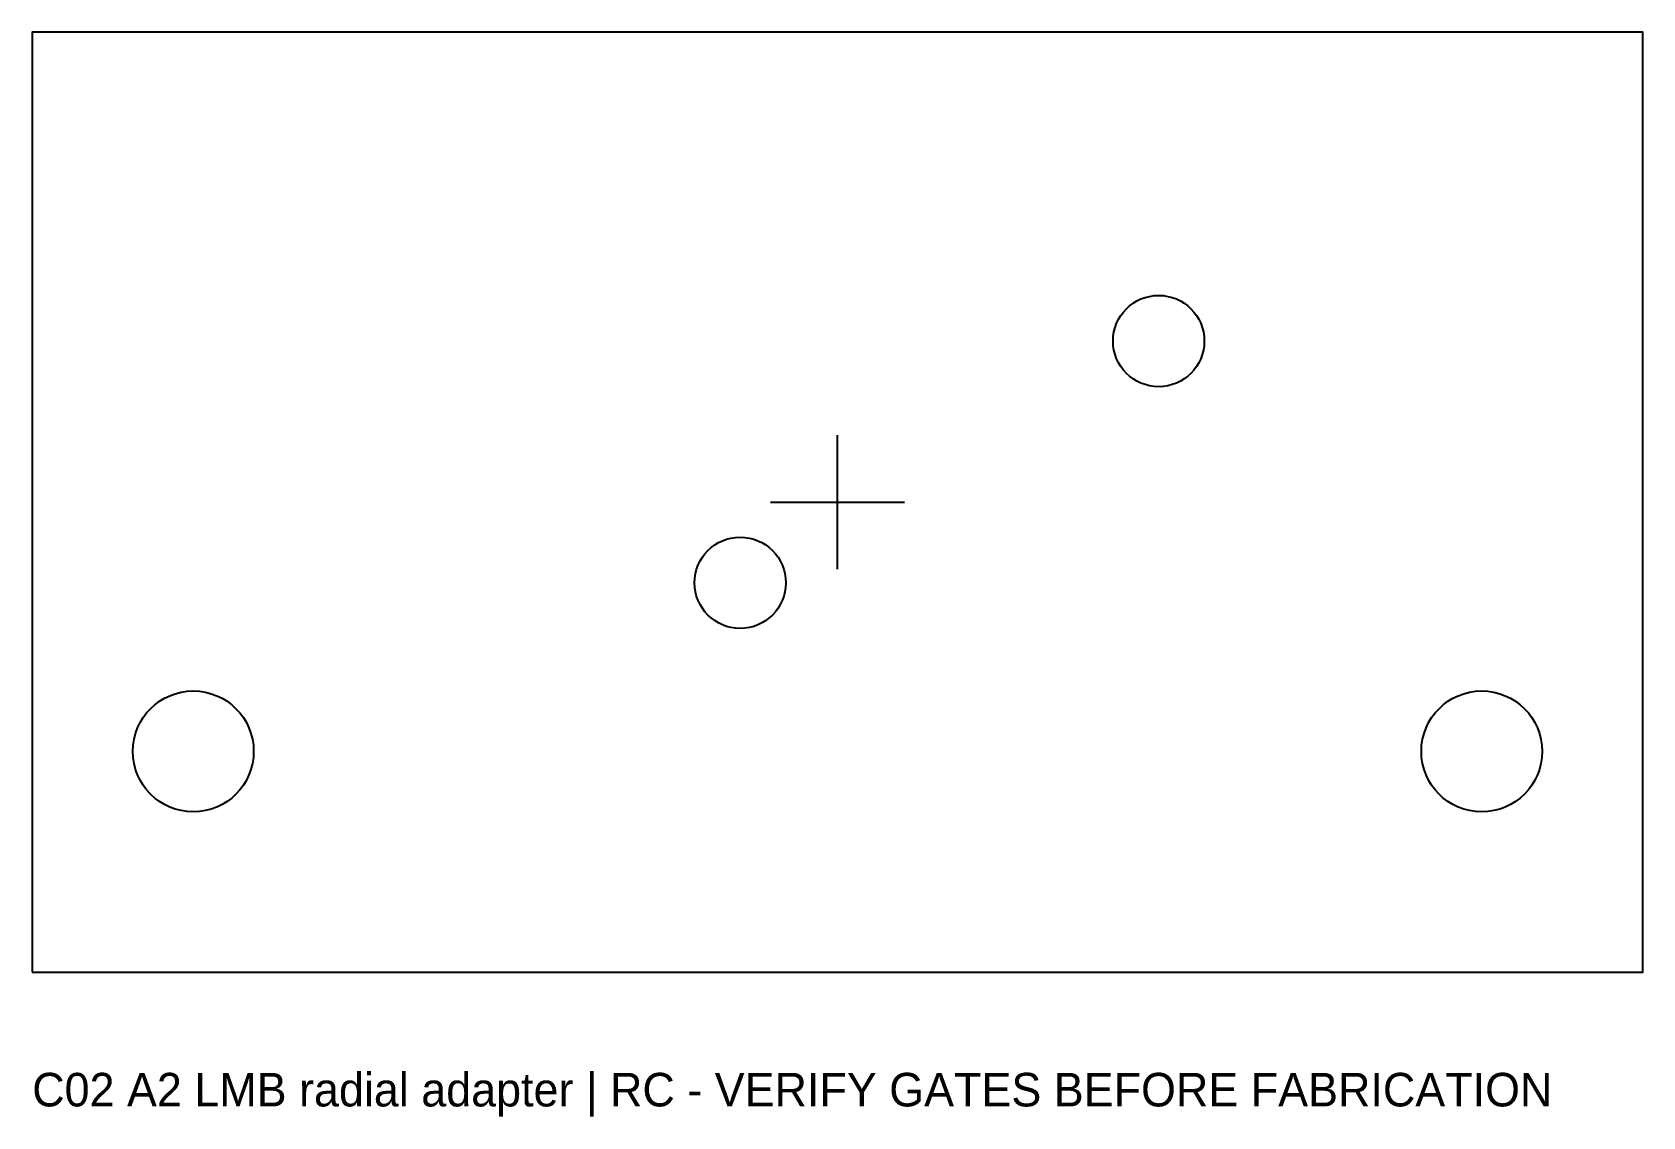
# Model space of a CAD drawing. Header units: metres. Extents: x -60 to 60, y -46 to 35.
import ezdxf

# ---------------------------------------------------------------- set-up
doc = ezdxf.new("R2010")
doc.units = ezdxf.units.M
for name, color, linetype in [('CENTER', 6, 'Continuous'), ('NOTES', 7, 'Continuous'), ('OUTLINE', 7, 'Continuous'), ('TAP', 2, 'Continuous'), ('THRU', 1, 'Continuous')]:
    doc.layers.add(name, color=color, linetype=linetype)

msp = doc.modelspace()

# ---------------------------------------------------------------- linework, layer by layer
at = {"layer": 'CENTER'}
for p, q in [((0, -5), (0, 5)), ((-5, 0), (5, 0))]:
    msp.add_line(p, q, dxfattribs=at)
at = {"layer": 'OUTLINE'}
msp.add_lwpolyline([(-60, -35), (60, -35), (60, 35), (-60, 35)], close=True, dxfattribs=at)
at = {"layer": 'TAP'}
for centre in [(23.93, 12), (-7.25, -6)]:
    msp.add_circle(centre, 3.4, dxfattribs=at)
at = {"layer": 'THRU'}
for centre in [(-48, -18.56), (48, -18.56)]:
    msp.add_circle(centre, 4.5, dxfattribs=at)

# ---------------------------------------------------------------- texts
at = {"layer": 'NOTES'}
msp.add_text('C02 A2 LMB radial adapter | RC - VERIFY GATES BEFORE FABRICATION', height=2.5, dxfattribs=at).set_placement((-60, -45))

doc.saveas('drawing.dxf')
